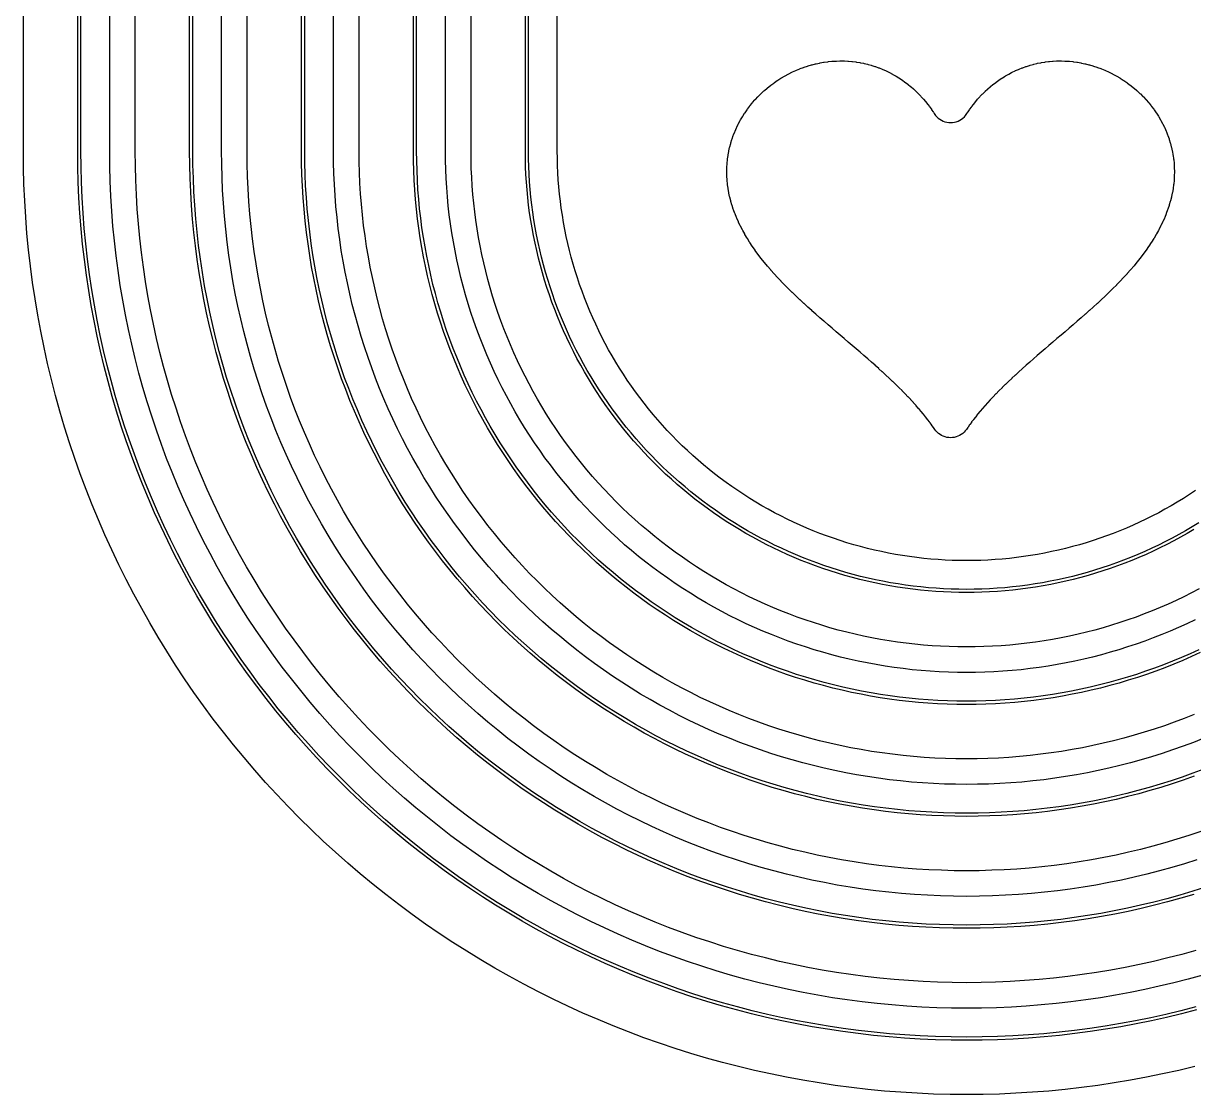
# Model space of a CAD drawing. Header units: metres. Extents: x 9 to 1211, y 9 to 2781.
# Drawn here: x 9 to 375, y 9 to 344 of the extents above; entities that cross this region are included whole.
import ezdxf

# ---------------------------------------------------------------- set-up
doc = ezdxf.new("R2010")
doc.units = ezdxf.units.M
for name, color, linetype in [('ACIKLIK', 5, 'Continuous'), ('CAM_SABLON', 4, 'Continuous'), ('DIS_KENAR_V91_Z3', 1, 'Continuous'), ('LAMBA_T4_Z4', 3, 'Continuous')]:
    doc.layers.add(name, color=color, linetype=linetype)

msp = doc.modelspace()

# ---------------------------------------------------------------- linework, layer by layer
at = {"layer": 'ACIKLIK'}
for points in [[(377.87, 46.38), (373.36, 45.13), (368.83, 43.96), (364.29, 42.87), (359.72, 41.86), (355.14, 40.92), (350.54, 40.07), (345.92, 39.3), (341.3, 38.61), (336.66, 38), (332.01, 37.47), (327.36, 37.02), (322.69, 36.65), (318.03, 36.37), (313.35, 36.16), (308.68, 36.04), (304, 36), (299.32, 36.04), (294.65, 36.16), (289.97, 36.37), (285.31, 36.65), (280.64, 37.02), (275.99, 37.47), (271.34, 38), (266.7, 38.61), (262.08, 39.3), (257.46, 40.07), (252.86, 40.92), (248.28, 41.86), (243.71, 42.87), (239.17, 43.96), (234.64, 45.13), (230.13, 46.38), (225.64, 47.71), (221.18, 49.12), (216.75, 50.6), (212.34, 52.16), (207.96, 53.8), (203.61, 55.52), (199.28, 57.31), (194.99, 59.17), (190.74, 61.11), (186.52, 63.12), (182.33, 65.21), (178.18, 67.37), (174.07, 69.6), (170, 71.91), (165.97, 74.28), (161.98, 76.72), (158.04, 79.24), (154.14, 81.82), (150.28, 84.47), (146.47, 87.18), (142.71, 89.97), (139, 92.81), (135.34, 95.73), (131.73, 98.7), (128.18, 101.74), (124.67, 104.84), (121.23, 108), (117.83, 111.22), (114.5, 114.5), (111.22, 117.83), (108, 121.23), (104.84, 124.67), (101.74, 128.18), (98.7, 131.73), (95.73, 135.34), (92.81, 139), (89.97, 142.71), (87.18, 146.47), (84.47, 150.28), (81.82, 154.14), (79.24, 158.04), (76.72, 161.98), (74.28, 165.97), (71.91, 170), (69.6, 174.07), (67.37, 178.18), (65.21, 182.33), (63.12, 186.52), (61.11, 190.74), (59.17, 194.99), (57.31, 199.28), (55.52, 203.61), (53.8, 207.96), (52.16, 212.34), (50.6, 216.75), (49.12, 221.18), (47.71, 225.64), (46.38, 230.13), (45.13, 234.64), (43.96, 239.17), (42.87, 243.71), (41.86, 248.28), (40.92, 252.86), (40.07, 257.46), (39.3, 262.08), (38.61, 266.7), (38, 271.34), (37.47, 275.99), (37.02, 280.64), (36.65, 285.31), (36.37, 289.97), (36.16, 294.65), (36.04, 299.32), (36, 304.12), (36, 1093.88)], [(376, 82.4), (372.12, 81.18), (368.22, 80.03), (364.3, 78.94), (360.37, 77.92), (356.41, 76.97), (352.44, 76.09), (348.46, 75.28), (344.46, 74.54), (340.45, 73.87), (336.43, 73.27), (332.4, 72.74), (328.36, 72.28), (324.31, 71.89), (320.25, 71.57), (316.19, 71.32), (312.13, 71.14), (308.07, 71.04), (304, 71), (299.93, 71.04), (295.87, 71.14), (291.81, 71.32), (287.75, 71.57), (283.69, 71.89), (279.64, 72.28), (275.6, 72.74), (271.57, 73.27), (267.55, 73.87), (263.54, 74.54), (259.54, 75.28), (255.56, 76.09), (251.59, 76.97), (247.63, 77.92), (243.7, 78.94), (239.78, 80.03), (235.88, 81.18), (232, 82.4), (228.14, 83.7), (224.31, 85.05), (220.5, 86.48), (216.72, 87.97), (212.96, 89.52), (209.23, 91.14), (205.53, 92.83), (201.86, 94.58), (198.22, 96.4), (194.61, 98.27), (191.04, 100.21), (187.5, 102.22), (184, 104.28), (180.53, 106.41), (177.1, 108.59), (173.71, 110.84), (170.36, 113.14), (167.05, 115.5), (163.78, 117.92), (160.55, 120.39), (157.37, 122.93), (154.23, 125.51), (151.14, 128.15), (148.09, 130.85), (145.1, 133.6), (142.15, 136.39), (139.24, 139.24), (136.39, 142.15), (133.6, 145.1), (130.85, 148.09), (128.15, 151.14), (125.51, 154.23), (122.93, 157.37), (120.39, 160.55), (117.92, 163.78), (115.5, 167.05), (113.14, 170.36), (110.84, 173.71), (108.59, 177.1), (106.41, 180.53), (104.28, 184), (102.22, 187.5), (100.21, 191.04), (98.27, 194.61), (96.4, 198.22), (94.58, 201.86), (92.83, 205.53), (91.14, 209.23), (89.52, 212.96), (87.97, 216.72), (86.48, 220.5), (85.05, 224.31), (83.7, 228.14), (82.4, 232), (81.18, 235.88), (80.03, 239.78), (78.94, 243.7), (77.92, 247.63), (76.97, 251.59), (76.09, 255.56), (75.28, 259.54), (74.54, 263.54), (73.87, 267.55), (73.27, 271.57), (72.74, 275.6), (72.28, 279.64), (71.89, 283.69), (71.57, 287.75), (71.32, 291.81), (71.14, 295.87), (71.04, 299.93), (71, 304.12), (71, 1093.88)], [(378.17, 120.42), (374.96, 119.15), (371.72, 117.94), (368.46, 116.79), (365.19, 115.69), (361.89, 114.65), (358.58, 113.67), (355.25, 112.75), (351.9, 111.88), (348.54, 111.08), (345.17, 110.33), (341.78, 109.64), (338.38, 109.01), (334.97, 108.44), (331.56, 107.93), (328.13, 107.48), (324.7, 107.09), (321.26, 106.75), (317.81, 106.48), (314.36, 106.27), (310.91, 106.12), (307.46, 106.03), (304, 106), (300.54, 106.03), (297.09, 106.12), (293.64, 106.27), (290.19, 106.48), (286.74, 106.75), (283.3, 107.09), (279.87, 107.48), (276.44, 107.93), (273.03, 108.44), (269.62, 109.01), (266.22, 109.64), (262.83, 110.33), (259.46, 111.08), (256.1, 111.88), (252.75, 112.75), (249.42, 113.67), (246.11, 114.65), (242.81, 115.69), (239.54, 116.79), (236.28, 117.94), (233.04, 119.15), (229.83, 120.42), (226.64, 121.74), (223.47, 123.12), (220.32, 124.55), (217.2, 126.04), (214.11, 127.58), (211.05, 129.18), (208.01, 130.83), (205, 132.53), (202.02, 134.28), (199.08, 136.09), (196.16, 137.94), (193.28, 139.85), (190.43, 141.81), (187.62, 143.82), (184.84, 145.87), (182.1, 147.97), (179.4, 150.13), (176.73, 152.32), (174.1, 154.57), (171.51, 156.86), (168.97, 159.19), (166.46, 161.57), (163.99, 163.99), (161.57, 166.46), (159.19, 168.97), (156.86, 171.51), (154.57, 174.1), (152.32, 176.73), (150.13, 179.4), (147.97, 182.1), (145.87, 184.84), (143.82, 187.62), (141.81, 190.43), (139.85, 193.28), (137.94, 196.16), (136.09, 199.08), (134.28, 202.02), (132.53, 205), (130.83, 208.01), (129.18, 211.05), (127.58, 214.11), (126.04, 217.2), (124.55, 220.32), (123.12, 223.47), (121.74, 226.64), (120.42, 229.83), (119.15, 233.04), (117.94, 236.28), (116.79, 239.54), (115.69, 242.81), (114.65, 246.11), (113.67, 249.42), (112.75, 252.75), (111.88, 256.1), (111.08, 259.46), (110.33, 262.83), (109.64, 266.22), (109.01, 269.62), (108.44, 273.03), (107.93, 276.44), (107.48, 279.87), (107.09, 283.3), (106.75, 286.74), (106.48, 290.19), (106.27, 293.64), (106.12, 297.09), (106.03, 300.54), (106, 304.12), (106, 1093.88)], [(375.45, 157.5), (372.89, 156.27), (370.3, 155.09), (367.69, 153.96), (365.06, 152.87), (362.41, 151.83), (359.75, 150.83), (357.07, 149.88), (354.37, 148.98), (351.66, 148.12), (348.93, 147.32), (346.19, 146.56), (343.43, 145.84), (340.67, 145.18), (337.89, 144.56), (335.1, 144), (332.3, 143.48), (329.5, 143.01), (326.69, 142.59), (323.86, 142.22), (321.04, 141.89), (318.21, 141.62), (315.37, 141.4), (312.53, 141.22), (309.69, 141.1), (306.84, 141.03), (304, 141), (301.16, 141.03), (298.31, 141.1), (295.47, 141.22), (292.63, 141.4), (289.79, 141.62), (286.96, 141.89), (284.14, 142.22), (281.31, 142.59), (278.5, 143.01), (275.7, 143.48), (272.9, 144), (270.11, 144.56), (267.33, 145.18), (264.57, 145.84), (261.81, 146.56), (259.07, 147.32), (256.34, 148.12), (253.63, 148.98), (250.93, 149.88), (248.25, 150.83), (245.59, 151.83), (242.94, 152.87), (240.31, 153.96), (237.7, 155.09), (235.11, 156.27), (232.55, 157.5), (230, 158.77), (227.48, 160.08), (224.98, 161.44), (222.5, 162.84), (220.05, 164.28), (217.62, 165.77), (215.22, 167.3), (212.85, 168.87), (210.51, 170.48), (208.19, 172.13), (205.9, 173.82), (203.65, 175.56), (201.42, 177.33), (199.23, 179.14), (197.06, 180.98), (194.93, 182.87), (192.83, 184.79), (190.77, 186.75), (188.74, 188.74), (186.75, 190.77), (184.79, 192.83), (182.87, 194.93), (180.98, 197.06), (179.14, 199.23), (177.33, 201.42), (175.56, 203.65), (173.82, 205.9), (172.13, 208.19), (170.48, 210.51), (168.87, 212.85), (167.3, 215.22), (165.77, 217.62), (164.28, 220.05), (162.84, 222.5), (161.44, 224.98), (160.08, 227.48), (158.77, 230), (157.5, 232.55), (156.27, 235.11), (155.09, 237.7), (153.96, 240.31), (152.87, 242.94), (151.83, 245.59), (150.83, 248.25), (149.88, 250.93), (148.98, 253.63), (148.12, 256.34), (147.32, 259.07), (146.56, 261.81), (145.84, 264.57), (145.18, 267.33), (144.56, 270.11), (144, 272.9), (143.48, 275.7), (143.01, 278.5), (142.59, 281.31), (142.22, 284.14), (141.89, 286.96), (141.62, 289.79), (141.4, 292.63), (141.22, 295.47), (141.1, 298.31), (141.03, 301.16), (141, 304.12), (141, 1093.88)], [(375.58, 197.88), (373.71, 196.65), (371.83, 195.45), (369.92, 194.28), (368, 193.15), (366.06, 192.05), (364.09, 190.98), (362.11, 189.95), (360.11, 188.96), (358.09, 187.99), (356.06, 187.07), (354.01, 186.18), (351.95, 185.32), (349.87, 184.5), (347.78, 183.72), (345.67, 182.97), (343.55, 182.27), (341.42, 181.59), (339.28, 180.96), (337.13, 180.36), (334.97, 179.8), (332.79, 179.28), (330.61, 178.8), (328.42, 178.35), (326.23, 177.95), (324.02, 177.58), (321.81, 177.25), (319.6, 176.96), (317.38, 176.7), (315.16, 176.49), (312.93, 176.31), (310.7, 176.18), (308.47, 176.08), (306.23, 176.02), (304, 176), (301.77, 176.02), (299.53, 176.08), (297.3, 176.18), (295.07, 176.31), (292.84, 176.49), (290.62, 176.7), (288.4, 176.96), (286.19, 177.25), (283.98, 177.58), (281.77, 177.95), (279.58, 178.35), (277.39, 178.8), (275.21, 179.28), (273.03, 179.8), (270.87, 180.36), (268.72, 180.96), (266.58, 181.59), (264.45, 182.27), (262.33, 182.97), (260.22, 183.72), (258.13, 184.5), (256.05, 185.32), (253.99, 186.18), (251.94, 187.07), (249.91, 187.99), (247.89, 188.96), (245.89, 189.95), (243.91, 190.98), (241.94, 192.05), (240, 193.15), (238.08, 194.28), (236.17, 195.45), (234.29, 196.65), (232.42, 197.88), (230.58, 199.15), (228.76, 200.45), (226.97, 201.78), (225.2, 203.14), (223.45, 204.53), (221.72, 205.95), (220.03, 207.4), (218.35, 208.88), (216.7, 210.39), (215.08, 211.93), (213.49, 213.49), (211.93, 215.08), (210.39, 216.7), (208.88, 218.35), (207.4, 220.03), (205.95, 221.72), (204.53, 223.45), (203.14, 225.2), (201.78, 226.97), (200.45, 228.76), (199.15, 230.58), (197.88, 232.42), (196.65, 234.29), (195.45, 236.17), (194.28, 238.08), (193.15, 240), (192.05, 241.94), (190.98, 243.91), (189.95, 245.89), (188.96, 247.89), (187.99, 249.91), (187.07, 251.94), (186.18, 253.99), (185.32, 256.05), (184.5, 258.13), (183.72, 260.22), (182.97, 262.33), (182.27, 264.45), (181.59, 266.58), (180.96, 268.72), (180.36, 270.87), (179.8, 273.03), (179.28, 275.21), (178.8, 277.39), (178.35, 279.58), (177.95, 281.77), (177.58, 283.98), (177.25, 286.19), (176.96, 288.4), (176.7, 290.62), (176.49, 292.84), (176.31, 295.07), (176.18, 297.3), (176.08, 299.53), (176.02, 301.77), (176, 304.12), (176, 1093.88)]]:
    msp.add_lwpolyline(points, dxfattribs=at)
at = {"layer": 'CAM_SABLON'}
for points in [[(375.69, 36.44), (371.01, 35.23), (366.31, 34.1), (361.59, 33.05), (356.85, 32.09), (352.1, 31.21), (347.33, 30.41), (342.55, 29.7), (337.76, 29.07), (332.95, 28.52), (328.14, 28.05), (323.32, 27.68), (318.5, 27.38), (313.67, 27.17), (308.83, 27.04), (304, 27), (299.17, 27.04), (294.33, 27.17), (289.5, 27.38), (284.68, 27.68), (279.86, 28.05), (275.05, 28.52), (270.24, 29.07), (265.45, 29.7), (260.67, 30.41), (255.9, 31.21), (251.15, 32.09), (246.41, 33.05), (241.69, 34.1), (236.99, 35.23), (232.31, 36.44), (227.65, 37.73), (223.01, 39.1), (218.4, 40.56), (213.82, 42.09), (209.26, 43.71), (204.73, 45.4), (200.23, 47.17), (195.77, 49.02), (191.33, 50.95), (186.94, 52.95), (182.57, 55.03), (178.24, 57.19), (173.96, 59.42), (169.71, 61.73), (165.5, 64.11), (161.33, 66.57), (157.21, 69.09), (153.14, 71.69), (149.1, 74.36), (145.12, 77.1), (141.18, 79.9), (137.3, 82.78), (133.46, 85.72), (129.68, 88.73), (125.95, 91.81), (122.27, 94.95), (118.65, 98.15), (115.09, 101.42), (111.58, 104.74), (108.13, 108.13), (104.74, 111.58), (101.42, 115.09), (98.15, 118.65), (94.95, 122.27), (91.81, 125.95), (88.73, 129.68), (85.72, 133.46), (82.78, 137.3), (79.9, 141.18), (77.1, 145.12), (74.36, 149.1), (71.69, 153.14), (69.09, 157.21), (66.57, 161.33), (64.11, 165.5), (61.73, 169.71), (59.42, 173.96), (57.19, 178.24), (55.03, 182.57), (52.95, 186.94), (50.95, 191.33), (49.02, 195.77), (47.17, 200.23), (45.4, 204.73), (43.71, 209.26), (42.09, 213.82), (40.56, 218.4), (39.1, 223.01), (37.73, 227.65), (36.44, 232.31), (35.23, 236.99), (34.1, 241.69), (33.05, 246.41), (32.09, 251.15), (31.21, 255.9), (30.41, 260.67), (29.7, 265.45), (29.07, 270.24), (28.52, 275.05), (28.05, 279.86), (27.68, 284.68), (27.38, 289.5), (27.17, 294.33), (27.04, 299.17), (27, 304.08), (27, 1093.92)], [(378.78, 73.84), (374.75, 72.57), (370.7, 71.38), (366.63, 70.25), (362.54, 69.19), (358.44, 68.2), (354.31, 67.29), (350.18, 66.45), (346.02, 65.68), (341.86, 64.98), (337.68, 64.36), (333.49, 63.8), (329.3, 63.33), (325.09, 62.92), (320.88, 62.59), (316.67, 62.33), (312.45, 62.15), (308.22, 62.04), (304, 62), (299.78, 62.04), (295.55, 62.15), (291.33, 62.33), (287.12, 62.59), (282.91, 62.92), (278.7, 63.33), (274.51, 63.8), (270.32, 64.36), (266.14, 64.98), (261.98, 65.68), (257.82, 66.45), (253.69, 67.29), (249.56, 68.2), (245.46, 69.19), (241.37, 70.25), (237.3, 71.38), (233.25, 72.57), (229.22, 73.84), (225.21, 75.19), (221.23, 76.6), (217.28, 78.07), (213.35, 79.62), (209.44, 81.24), (205.57, 82.92), (201.73, 84.67), (197.91, 86.49), (194.13, 88.38), (190.39, 90.33), (186.68, 92.34), (183, 94.42), (179.36, 96.57), (175.76, 98.77), (172.2, 101.04), (168.68, 103.37), (165.19, 105.77), (161.76, 108.22), (158.36, 110.73), (155.01, 113.3), (151.7, 115.93), (148.45, 118.62), (145.23, 121.36), (142.07, 124.16), (138.96, 127.01), (135.89, 129.92), (132.88, 132.88), (129.92, 135.89), (127.01, 138.96), (124.16, 142.07), (121.36, 145.23), (118.62, 148.45), (115.93, 151.7), (113.3, 155.01), (110.73, 158.36), (108.22, 161.76), (105.77, 165.19), (103.37, 168.68), (101.04, 172.2), (98.77, 175.76), (96.57, 179.36), (94.42, 183), (92.34, 186.68), (90.33, 190.39), (88.38, 194.13), (86.49, 197.91), (84.67, 201.73), (82.92, 205.57), (81.24, 209.44), (79.62, 213.35), (78.07, 217.28), (76.6, 221.23), (75.19, 225.21), (73.84, 229.22), (72.57, 233.25), (71.38, 237.3), (70.25, 241.37), (69.19, 245.46), (68.2, 249.56), (67.29, 253.69), (66.45, 257.82), (65.68, 261.98), (64.98, 266.14), (64.36, 270.32), (63.8, 274.51), (63.33, 278.7), (62.92, 282.91), (62.59, 287.12), (62.33, 291.33), (62.15, 295.55), (62.04, 299.78), (62, 304.08), (62, 1093.92)], [(378.18, 110.75), (374.8, 109.48), (371.39, 108.28), (367.97, 107.13), (364.52, 106.05), (361.06, 105.02), (357.58, 104.05), (354.08, 103.15), (350.56, 102.31), (347.04, 101.52), (343.5, 100.8), (339.95, 100.15), (336.38, 99.55), (332.81, 99.02), (329.23, 98.54), (325.64, 98.13), (322.04, 97.79), (318.44, 97.5), (314.83, 97.28), (311.22, 97.13), (307.61, 97.03), (304, 97), (300.39, 97.03), (296.78, 97.13), (293.17, 97.28), (289.56, 97.5), (285.96, 97.79), (282.36, 98.13), (278.77, 98.54), (275.19, 99.02), (271.62, 99.55), (268.05, 100.15), (264.5, 100.8), (260.96, 101.52), (257.44, 102.31), (253.92, 103.15), (250.42, 104.05), (246.94, 105.02), (243.48, 106.05), (240.03, 107.13), (236.61, 108.28), (233.2, 109.48), (229.82, 110.75), (226.46, 112.07), (223.12, 113.46), (219.81, 114.9), (216.52, 116.39), (213.26, 117.95), (210.02, 119.56), (206.82, 121.23), (203.64, 122.95), (200.5, 124.73), (197.39, 126.57), (194.31, 128.45), (191.26, 130.4), (188.25, 132.39), (185.27, 134.44), (182.33, 136.53), (179.42, 138.68), (176.56, 140.88), (173.73, 143.13), (170.94, 145.43), (168.2, 147.78), (165.49, 150.17), (162.83, 152.61), (160.21, 155.1), (157.63, 157.63), (155.1, 160.21), (152.61, 162.83), (150.17, 165.49), (147.78, 168.2), (145.43, 170.94), (143.13, 173.73), (140.88, 176.56), (138.68, 179.42), (136.53, 182.33), (134.44, 185.27), (132.39, 188.25), (130.4, 191.26), (128.45, 194.31), (126.57, 197.39), (124.73, 200.5), (122.95, 203.64), (121.23, 206.82), (119.56, 210.02), (117.95, 213.26), (116.39, 216.52), (114.9, 219.81), (113.46, 223.12), (112.07, 226.46), (110.75, 229.82), (109.48, 233.2), (108.28, 236.61), (107.13, 240.03), (106.05, 243.48), (105.02, 246.94), (104.05, 250.42), (103.15, 253.92), (102.31, 257.44), (101.52, 260.96), (100.8, 264.5), (100.15, 268.05), (99.55, 271.62), (99.02, 275.19), (98.54, 278.77), (98.13, 282.36), (97.79, 285.96), (97.5, 289.56), (97.28, 293.17), (97.13, 296.78), (97.03, 300.39), (97, 304.08), (97, 1093.92)], [(376.69, 148.12), (373.96, 146.87), (371.21, 145.67), (368.43, 144.53), (365.64, 143.42), (362.83, 142.37), (360, 141.37), (357.15, 140.42), (354.29, 139.52), (351.41, 138.66), (348.52, 137.86), (345.61, 137.11), (342.69, 136.41), (339.76, 135.76), (336.82, 135.16), (333.87, 134.61), (330.91, 134.12), (327.94, 133.67), (324.96, 133.28), (321.98, 132.94), (318.99, 132.66), (316, 132.42), (313, 132.24), (310, 132.11), (307, 132.03), (304, 132), (301, 132.03), (298, 132.11), (295, 132.24), (292, 132.42), (289.01, 132.66), (286.02, 132.94), (283.04, 133.28), (280.06, 133.67), (277.09, 134.12), (274.13, 134.61), (271.18, 135.16), (268.24, 135.76), (265.31, 136.41), (262.39, 137.11), (259.48, 137.86), (256.59, 138.66), (253.71, 139.52), (250.85, 140.42), (248, 141.37), (245.17, 142.37), (242.36, 143.42), (239.57, 144.53), (236.79, 145.67), (234.04, 146.87), (231.31, 148.12), (228.6, 149.41), (225.91, 150.75), (223.25, 152.13), (220.61, 153.57), (218, 155.04), (215.41, 156.57), (212.85, 158.14), (210.32, 159.75), (207.82, 161.41), (205.35, 163.11), (202.9, 164.85), (200.49, 166.64), (198.11, 168.46), (195.76, 170.33), (193.44, 172.24), (191.16, 174.19), (188.91, 176.18), (186.7, 178.21), (184.52, 180.27), (182.38, 182.38), (180.27, 184.52), (178.21, 186.7), (176.18, 188.91), (174.19, 191.16), (172.24, 193.44), (170.33, 195.76), (168.46, 198.11), (166.64, 200.49), (164.85, 202.9), (163.11, 205.35), (161.41, 207.82), (159.75, 210.32), (158.14, 212.85), (156.57, 215.41), (155.04, 218), (153.57, 220.61), (152.13, 223.25), (150.75, 225.91), (149.41, 228.6), (148.12, 231.31), (146.87, 234.04), (145.67, 236.79), (144.53, 239.57), (143.42, 242.36), (142.37, 245.17), (141.37, 248), (140.42, 250.85), (139.52, 253.71), (138.66, 256.59), (137.86, 259.48), (137.11, 262.39), (136.41, 265.31), (135.76, 268.24), (135.16, 271.18), (134.61, 274.13), (134.12, 277.09), (133.67, 280.06), (133.28, 283.04), (132.94, 286.02), (132.66, 289.01), (132.42, 292), (132.24, 295), (132.11, 298), (132.03, 301), (132, 304.08), (132, 1093.92)], [(376.6, 187.82), (374.56, 186.57), (372.5, 185.36), (370.42, 184.18), (368.32, 183.04), (366.2, 181.93), (364.06, 180.87), (361.9, 179.84), (359.72, 178.84), (357.53, 177.89), (355.32, 176.98), (353.1, 176.1), (350.86, 175.26), (348.6, 174.46), (346.34, 173.71), (344.05, 172.99), (341.76, 172.31), (339.46, 171.67), (337.14, 171.07), (334.82, 170.51), (332.48, 169.99), (330.14, 169.52), (327.79, 169.08), (325.43, 168.69), (323.07, 168.33), (320.7, 168.02), (318.32, 167.75), (315.94, 167.52), (313.56, 167.33), (311.17, 167.19), (308.78, 167.08), (306.39, 167.02), (304, 167), (301.61, 167.02), (299.22, 167.08), (296.83, 167.19), (294.44, 167.33), (292.06, 167.52), (289.68, 167.75), (287.3, 168.02), (284.93, 168.33), (282.57, 168.69), (280.21, 169.08), (277.86, 169.52), (275.52, 169.99), (273.18, 170.51), (270.86, 171.07), (268.54, 171.67), (266.24, 172.31), (263.95, 172.99), (261.66, 173.71), (259.4, 174.46), (257.14, 175.26), (254.9, 176.1), (252.68, 176.98), (250.47, 177.89), (248.28, 178.84), (246.1, 179.84), (243.94, 180.87), (241.8, 181.93), (239.68, 183.04), (237.58, 184.18), (235.5, 185.36), (233.44, 186.57), (231.4, 187.82), (229.38, 189.1), (227.39, 190.42), (225.42, 191.78), (223.47, 193.17), (221.55, 194.59), (219.65, 196.04), (217.78, 197.53), (215.94, 199.05), (214.12, 200.61), (212.33, 202.19), (210.57, 203.81), (208.83, 205.45), (207.13, 207.13), (205.45, 208.83), (203.81, 210.57), (202.19, 212.33), (200.61, 214.12), (199.05, 215.94), (197.53, 217.78), (196.04, 219.65), (194.59, 221.55), (193.17, 223.47), (191.78, 225.42), (190.42, 227.39), (189.1, 229.38), (187.82, 231.4), (186.57, 233.44), (185.36, 235.5), (184.18, 237.58), (183.04, 239.68), (181.93, 241.8), (180.87, 243.94), (179.84, 246.1), (178.84, 248.28), (177.89, 250.47), (176.98, 252.68), (176.1, 254.9), (175.26, 257.14), (174.46, 259.4), (173.71, 261.66), (172.99, 263.95), (172.31, 266.24), (171.67, 268.54), (171.07, 270.86), (170.51, 273.18), (169.99, 275.52), (169.52, 277.86), (169.08, 280.21), (168.69, 282.57), (168.33, 284.93), (168.02, 287.3), (167.75, 289.68), (167.52, 292.06), (167.33, 294.44), (167.19, 296.83), (167.08, 299.22), (167.02, 301.61), (167, 304.08), (167, 1093.92)]]:
    msp.add_lwpolyline(points, dxfattribs=at)
at = {"layer": 'DIS_KENAR_V91_Z3'}
for points in [[(375.37, 17.76), (370.36, 16.56), (365.33, 15.45), (360.29, 14.42), (355.23, 13.48), (350.15, 12.63), (345.06, 11.87), (339.95, 11.2), (334.84, 10.62), (329.71, 10.12), (324.58, 9.72), (319.44, 9.4), (314.3, 9.18), (309.15, 9.04), (304, 9), (298.85, 9.04), (293.7, 9.18), (288.56, 9.4), (283.42, 9.72), (278.29, 10.12), (273.16, 10.62), (268.05, 11.2), (262.94, 11.87), (257.85, 12.63), (252.77, 13.48), (247.71, 14.42), (242.67, 15.45), (237.64, 16.56), (232.63, 17.76), (227.65, 19.05), (222.69, 20.43), (217.75, 21.89), (212.84, 23.44), (207.96, 25.07), (203.1, 26.79), (198.28, 28.59), (193.49, 30.48), (188.73, 32.45), (184.01, 34.5), (179.33, 36.64), (174.68, 38.86), (170.07, 41.15), (165.51, 43.53), (160.98, 45.99), (156.5, 48.52), (152.06, 51.14), (147.67, 53.83), (143.33, 56.59), (139.04, 59.43), (134.79, 62.35), (130.6, 65.34), (126.46, 68.4), (122.38, 71.54), (118.35, 74.74), (114.38, 78.02), (110.46, 81.36), (106.61, 84.77), (102.81, 88.25), (99.08, 91.79), (95.4, 95.4), (91.79, 99.08), (88.25, 102.81), (84.77, 106.61), (81.36, 110.46), (78.02, 114.38), (74.74, 118.35), (71.54, 122.38), (68.4, 126.46), (65.34, 130.6), (62.35, 134.79), (59.43, 139.04), (56.59, 143.33), (53.83, 147.67), (51.14, 152.06), (48.52, 156.5), (45.99, 160.98), (43.53, 165.51), (41.15, 170.07), (38.86, 174.68), (36.64, 179.33), (34.5, 184.01), (32.45, 188.73), (30.48, 193.49), (28.59, 198.28), (26.79, 203.1), (25.07, 207.96), (23.44, 212.84), (21.89, 217.75), (20.43, 222.69), (19.05, 227.65), (17.76, 232.63), (16.56, 237.64), (15.45, 242.67), (14.42, 247.71), (13.48, 252.77), (12.63, 257.85), (11.87, 262.94), (11.2, 268.05), (10.62, 273.16), (10.12, 278.29), (9.72, 283.42), (9.4, 288.56), (9.18, 293.7), (9.04, 298.85), (9, 304), (9, 1094)], [(375.67, 54.07), (371.29, 52.86), (366.9, 51.72), (362.49, 50.66), (358.06, 49.68), (353.61, 48.78), (349.15, 47.95), (344.67, 47.2), (340.19, 46.53), (335.69, 45.94), (331.18, 45.42), (326.66, 44.99), (322.14, 44.63), (317.61, 44.36), (313.07, 44.16), (308.54, 44.04), (304, 44), (299.46, 44.04), (294.93, 44.16), (290.39, 44.36), (285.86, 44.63), (281.34, 44.99), (276.82, 45.42), (272.31, 45.94), (267.81, 46.53), (263.33, 47.2), (258.85, 47.95), (254.39, 48.78), (249.94, 49.68), (245.51, 50.66), (241.1, 51.72), (236.71, 52.86), (232.33, 54.07), (227.98, 55.36), (223.66, 56.73), (219.35, 58.17), (215.07, 59.68), (210.82, 61.27), (206.6, 62.93), (202.41, 64.67), (198.25, 66.48), (194.12, 68.36), (190.02, 70.31), (185.96, 72.34), (181.94, 74.43), (177.95, 76.6), (174, 78.83), (170.09, 81.14), (166.22, 83.51), (162.39, 85.95), (158.61, 88.45), (154.87, 91.02), (151.18, 93.66), (147.53, 96.35), (143.93, 99.12), (140.38, 101.94), (136.88, 104.83), (133.42, 107.78), (130.03, 110.78), (126.68, 113.85), (123.39, 116.97), (120.15, 120.15), (116.97, 123.39), (113.85, 126.68), (110.78, 130.03), (107.78, 133.42), (104.83, 136.88), (101.94, 140.38), (99.12, 143.93), (96.35, 147.53), (93.66, 151.18), (91.02, 154.87), (88.45, 158.61), (85.95, 162.39), (83.51, 166.22), (81.14, 170.09), (78.83, 174), (76.6, 177.95), (74.43, 181.94), (72.34, 185.96), (70.31, 190.02), (68.36, 194.12), (66.48, 198.25), (64.67, 202.41), (62.93, 206.6), (61.27, 210.82), (59.68, 215.07), (58.17, 219.35), (56.73, 223.66), (55.36, 227.98), (54.07, 232.33), (52.86, 236.71), (51.72, 241.1), (50.66, 245.51), (49.68, 249.94), (48.78, 254.39), (47.95, 258.85), (47.2, 263.33), (46.53, 267.81), (45.94, 272.31), (45.42, 276.82), (44.99, 281.34), (44.63, 285.86), (44.36, 290.39), (44.16, 294.93), (44.04, 299.46), (44, 304), (44, 1094)], [(377.25, 91.26), (373.53, 90.01), (369.78, 88.83), (366.02, 87.72), (362.23, 86.67), (358.43, 85.68), (354.61, 84.77), (350.78, 83.92), (346.93, 83.13), (343.07, 82.42), (339.2, 81.77), (335.31, 81.19), (331.42, 80.68), (327.52, 80.23), (323.61, 79.86), (319.7, 79.55), (315.78, 79.31), (311.85, 79.14), (307.93, 79.03), (304, 79), (300.07, 79.03), (296.15, 79.14), (292.22, 79.31), (288.3, 79.55), (284.39, 79.86), (280.48, 80.23), (276.58, 80.68), (272.69, 81.19), (268.8, 81.77), (264.93, 82.42), (261.07, 83.13), (257.22, 83.92), (253.39, 84.77), (249.57, 85.68), (245.77, 86.67), (241.98, 87.72), (238.22, 88.83), (234.47, 90.01), (230.75, 91.26), (227.05, 92.57), (223.37, 93.94), (219.71, 95.38), (216.09, 96.89), (212.48, 98.45), (208.91, 100.08), (205.37, 101.77), (201.85, 103.52), (198.37, 105.34), (194.92, 107.21), (191.5, 109.14), (188.12, 111.14), (184.77, 113.19), (181.46, 115.3), (178.18, 117.47), (174.95, 119.69), (171.75, 121.97), (168.59, 124.31), (165.48, 126.7), (162.4, 129.14), (159.37, 131.64), (156.39, 134.19), (153.45, 136.79), (150.55, 139.45), (147.7, 142.15), (144.9, 144.9), (142.15, 147.7), (139.45, 150.55), (136.79, 153.45), (134.19, 156.39), (131.64, 159.37), (129.14, 162.4), (126.7, 165.48), (124.31, 168.59), (121.97, 171.75), (119.69, 174.95), (117.47, 178.18), (115.3, 181.46), (113.19, 184.77), (111.14, 188.12), (109.14, 191.5), (107.21, 194.92), (105.34, 198.37), (103.52, 201.85), (101.77, 205.37), (100.08, 208.91), (98.45, 212.48), (96.89, 216.09), (95.38, 219.71), (93.94, 223.37), (92.57, 227.05), (91.26, 230.75), (90.01, 234.47), (88.83, 238.22), (87.72, 241.98), (86.67, 245.77), (85.68, 249.57), (84.77, 253.39), (83.92, 257.22), (83.13, 261.07), (82.42, 264.93), (81.77, 268.8), (81.19, 272.69), (80.68, 276.58), (80.23, 280.48), (79.86, 284.39), (79.55, 288.3), (79.31, 292.22), (79.14, 296.15), (79.03, 300.07), (79, 304), (79, 1094)], [(375.18, 127.84), (372.09, 126.62), (368.98, 125.46), (365.86, 124.35), (362.71, 123.3), (359.55, 122.3), (356.37, 121.36), (353.18, 120.47), (349.97, 119.64), (346.74, 118.87), (343.5, 118.15), (340.25, 117.49), (336.99, 116.89), (333.72, 116.34), (330.44, 115.85), (327.16, 115.42), (323.86, 115.04), (320.56, 114.72), (317.25, 114.46), (313.94, 114.26), (310.63, 114.12), (307.32, 114.03), (304, 114), (300.68, 114.03), (297.37, 114.12), (294.06, 114.26), (290.75, 114.46), (287.44, 114.72), (284.14, 115.04), (280.84, 115.42), (277.56, 115.85), (274.28, 116.34), (271.01, 116.89), (267.75, 117.49), (264.5, 118.15), (261.26, 118.87), (258.03, 119.64), (254.82, 120.47), (251.63, 121.36), (248.45, 122.3), (245.29, 123.3), (242.14, 124.35), (239.02, 125.46), (235.91, 126.62), (232.82, 127.84), (229.76, 129.1), (226.72, 130.43), (223.7, 131.8), (220.71, 133.23), (217.74, 134.71), (214.8, 136.24), (211.89, 137.82), (209, 139.46), (206.14, 141.14), (203.32, 142.87), (200.52, 144.65), (197.75, 146.48), (195.02, 148.36), (192.32, 150.29), (189.66, 152.26), (187.02, 154.28), (184.43, 156.34), (181.87, 158.45), (179.35, 160.61), (176.87, 162.8), (174.42, 165.04), (172.01, 167.33), (169.65, 169.65), (167.33, 172.01), (165.04, 174.42), (162.8, 176.87), (160.61, 179.35), (158.45, 181.87), (156.34, 184.43), (154.28, 187.02), (152.26, 189.66), (150.29, 192.32), (148.36, 195.02), (146.48, 197.75), (144.65, 200.52), (142.87, 203.32), (141.14, 206.14), (139.46, 209), (137.82, 211.89), (136.24, 214.8), (134.71, 217.74), (133.23, 220.71), (131.8, 223.7), (130.43, 226.72), (129.1, 229.76), (127.84, 232.82), (126.62, 235.91), (125.46, 239.02), (124.35, 242.14), (123.3, 245.29), (122.3, 248.45), (121.36, 251.63), (120.47, 254.82), (119.64, 258.03), (118.87, 261.26), (118.15, 264.5), (117.49, 267.75), (116.89, 271.01), (116.34, 274.28), (115.85, 277.56), (115.42, 280.84), (115.04, 284.14), (114.72, 287.44), (114.46, 290.75), (114.26, 294.06), (114.12, 297.37), (114.03, 300.68), (114, 304), (114, 1094)], [(376.77, 167.14), (374.37, 165.89), (371.95, 164.69), (369.51, 163.52), (367.04, 162.4), (364.56, 161.32), (362.06, 160.29), (359.55, 159.3), (357.01, 158.35), (354.46, 157.44), (351.9, 156.59), (349.32, 155.77), (346.72, 155), (344.12, 154.28), (341.5, 153.6), (338.87, 152.97), (336.23, 152.39), (333.58, 151.85), (330.92, 151.35), (328.25, 150.91), (325.57, 150.51), (322.89, 150.16), (320.2, 149.85), (317.51, 149.59), (314.81, 149.38), (312.11, 149.21), (309.41, 149.09), (306.71, 149.02), (304, 149), (301.29, 149.02), (298.59, 149.09), (295.89, 149.21), (293.19, 149.38), (290.49, 149.59), (287.8, 149.85), (285.11, 150.16), (282.43, 150.51), (279.75, 150.91), (277.08, 151.35), (274.42, 151.85), (271.77, 152.39), (269.13, 152.97), (266.5, 153.6), (263.88, 154.28), (261.28, 155), (258.68, 155.77), (256.1, 156.59), (253.54, 157.44), (250.99, 158.35), (248.45, 159.3), (245.94, 160.29), (243.44, 161.32), (240.96, 162.4), (238.49, 163.52), (236.05, 164.69), (233.63, 165.89), (231.23, 167.14), (228.85, 168.43), (226.5, 169.77), (224.17, 171.14), (221.86, 172.55), (219.58, 174.01), (217.33, 175.5), (215.1, 177.03), (212.89, 178.6), (210.72, 180.21), (208.57, 181.86), (206.46, 183.54), (204.37, 185.26), (202.31, 187.02), (200.28, 188.81), (198.29, 190.64), (196.33, 192.5), (194.4, 194.4), (192.5, 196.33), (190.64, 198.29), (188.81, 200.28), (187.02, 202.31), (185.26, 204.37), (183.54, 206.46), (181.86, 208.57), (180.21, 210.72), (178.6, 212.89), (177.03, 215.1), (175.5, 217.33), (174.01, 219.58), (172.55, 221.86), (171.14, 224.17), (169.77, 226.5), (168.43, 228.85), (167.14, 231.23), (165.89, 233.63), (164.69, 236.05), (163.52, 238.49), (162.4, 240.96), (161.32, 243.44), (160.29, 245.94), (159.3, 248.45), (158.35, 250.99), (157.44, 253.54), (156.59, 256.1), (155.77, 258.68), (155, 261.28), (154.28, 263.88), (153.6, 266.5), (152.97, 269.13), (152.39, 271.77), (151.85, 274.42), (151.35, 277.08), (150.91, 279.75), (150.51, 282.43), (150.16, 285.11), (149.85, 287.8), (149.59, 290.49), (149.38, 293.19), (149.21, 295.89), (149.09, 298.59), (149.02, 301.29), (149, 304), (149, 1094)]]:
    msp.add_lwpolyline(points, dxfattribs=at)
msp.add_lwpolyline([(239.76, 270.52), (239.68, 270.62), (238.82, 271.75), (238.75, 271.85), (237.92, 272.98), (237.84, 273.09), (237.05, 274.22), (236.97, 274.34), (236.22, 275.47), (236.14, 275.6), (235.43, 276.73), (235.35, 276.86), (234.69, 277.99), (234.6, 278.14), (233.98, 279.27), (233.9, 279.42), (233.31, 280.54), (233.23, 280.7), (232.69, 281.83), (232.62, 281.99), (232.12, 283.12), (232.04, 283.29), (231.59, 284.41), (231.52, 284.59), (231.11, 285.71), (231.04, 285.9), (230.68, 287.01), (230.61, 287.21), (230.29, 288.32), (230.23, 288.52), (229.95, 289.63), (229.9, 289.84), (229.67, 290.94), (229.63, 291.16), (229.43, 292.25), (229.4, 292.47), (229.25, 293.56), (229.22, 293.79), (229.12, 294.87), (229.1, 295.1), (229.03, 296.18), (229.02, 296.42), (229, 297.49), (229, 297.72), (229.02, 298.79), (229.03, 299.03), (229.1, 300.09), (229.12, 300.33), (229.22, 301.38), (229.25, 301.62), (229.4, 302.66), (229.44, 302.9), (229.62, 303.94), (229.67, 304.17), (229.9, 305.2), (229.96, 305.43), (230.23, 306.46), (230.3, 306.68), (230.61, 307.7), (230.68, 307.92), (231.04, 308.92), (231.12, 309.14), (231.51, 310.13), (231.6, 310.35), (232.03, 311.32), (232.13, 311.53), (232.6, 312.5), (232.71, 312.7), (233.22, 313.65), (233.33, 313.85), (233.88, 314.78), (234, 314.97), (234.58, 315.89), (234.71, 316.08), (235.33, 316.97), (235.46, 317.15), (236.12, 318.03), (236.25, 318.2), (236.94, 319.06), (237.08, 319.23), (237.81, 320.06), (237.95, 320.22), (238.71, 321.03), (238.86, 321.18), (239.65, 321.96), (239.8, 322.11), (240.62, 322.87), (240.78, 323.01), (241.62, 323.73), (241.78, 323.87), (242.65, 324.57), (242.82, 324.7), (243.71, 325.36), (243.89, 325.48), (244.8, 326.12), (244.98, 326.23), (245.92, 326.83), (246.1, 326.94), (247.05, 327.51), (247.24, 327.61), (248.21, 328.14), (248.4, 328.24), (249.39, 328.73), (249.58, 328.82), (250.58, 329.28), (250.78, 329.36), (251.8, 329.78), (252, 329.86), (253.02, 330.24), (253.22, 330.31), (254.26, 330.65), (254.46, 330.72), (255.5, 331.02), (255.72, 331.08), (256.76, 331.34), (256.97, 331.39), (258.02, 331.61), (258.24, 331.65), (259.29, 331.84), (259.5, 331.87), (260.56, 332.01), (260.78, 332.04), (261.82, 332.15), (262.05, 332.16), (263.09, 332.23), (263.31, 332.24), (264.36, 332.27), (264.58, 332.27), (265.61, 332.26), (265.84, 332.25), (266.87, 332.2), (267.09, 332.18), (268.11, 332.1), (268.33, 332.07), (269.35, 331.95), (269.57, 331.92), (270.57, 331.75), (270.79, 331.71), (271.78, 331.52), (271.99, 331.47), (272.97, 331.24), (273.18, 331.18), (274.15, 330.91), (274.36, 330.85), (275.3, 330.55), (275.51, 330.48), (276.44, 330.15), (276.65, 330.07), (277.56, 329.7), (277.76, 329.62), (278.66, 329.23), (278.85, 329.14), (279.73, 328.71), (279.92, 328.62), (280.78, 328.16), (280.96, 328.06), (281.8, 327.58), (281.98, 327.48), (282.8, 326.97), (282.97, 326.86), (283.77, 326.33), (283.93, 326.21), (284.71, 325.66), (284.86, 325.54), (285.62, 324.97), (285.77, 324.85), (286.5, 324.25), (286.64, 324.13), (287.35, 323.51), (287.48, 323.39), (288.16, 322.76), (288.3, 322.63), (288.95, 321.99), (289.08, 321.86), (289.71, 321.2), (289.83, 321.08), (290.43, 320.41), (290.54, 320.28), (291.12, 319.6), (291.23, 319.47), (291.78, 318.79), (291.88, 318.66), (292.4, 317.97), (292.5, 317.84), (292.99, 317.15), (293.08, 317.02), (293.55, 316.33), (293.64, 316.2), (293.87, 315.84), (294.31, 315.23), (294.7, 314.78), (295.14, 314.37), (295.62, 314.01), (296.13, 313.7), (296.67, 313.44), (297.23, 313.23), (297.81, 313.09), (298.4, 313), (299, 312.97), (299.6, 313), (300.19, 313.09), (300.77, 313.23), (301.33, 313.44), (301.87, 313.7), (302.38, 314.01), (302.86, 314.37), (303.3, 314.78), (303.69, 315.23), (304.13, 315.84), (304.36, 316.2), (304.45, 316.33), (304.92, 317.02), (305.01, 317.15), (305.5, 317.84), (305.6, 317.97), (306.12, 318.66), (306.22, 318.79), (306.77, 319.47), (306.88, 319.6), (307.46, 320.28), (307.57, 320.41), (308.17, 321.08), (308.29, 321.2), (308.92, 321.86), (309.05, 321.99), (309.7, 322.63), (309.84, 322.76), (310.52, 323.39), (310.65, 323.51), (311.36, 324.13), (311.5, 324.25), (312.23, 324.85), (312.38, 324.97), (313.14, 325.54), (313.29, 325.66), (314.07, 326.21), (314.23, 326.33), (315.03, 326.86), (315.2, 326.97), (316.02, 327.48), (316.2, 327.58), (317.04, 328.06), (317.22, 328.16), (318.08, 328.62), (318.27, 328.71), (319.15, 329.14), (319.34, 329.23), (320.24, 329.62), (320.44, 329.7), (321.35, 330.07), (321.56, 330.15), (322.49, 330.48), (322.7, 330.55), (323.64, 330.85), (323.85, 330.91), (324.82, 331.18), (325.03, 331.24), (326.01, 331.47), (326.22, 331.52), (327.21, 331.71), (327.43, 331.75), (328.43, 331.92), (328.65, 331.95), (329.67, 332.07), (329.89, 332.1), (330.91, 332.18), (331.13, 332.2), (332.16, 332.25), (332.39, 332.26), (333.42, 332.27), (333.64, 332.27), (334.69, 332.24), (334.91, 332.23), (335.95, 332.16), (336.18, 332.15), (337.23, 332.04), (337.44, 332.01), (338.5, 331.87), (338.71, 331.84), (339.76, 331.65), (339.98, 331.61), (341.03, 331.39), (341.24, 331.34), (342.28, 331.08), (342.5, 331.02), (343.54, 330.72), (343.74, 330.65), (344.78, 330.31), (344.98, 330.24), (346, 329.86), (346.2, 329.78), (347.22, 329.36), (347.42, 329.28), (348.42, 328.82), (348.61, 328.73), (349.6, 328.24), (349.79, 328.14), (350.76, 327.61), (350.95, 327.51), (351.9, 326.94), (352.08, 326.83), (353.02, 326.23), (353.2, 326.12), (354.11, 325.48), (354.29, 325.36), (355.18, 324.7), (355.35, 324.57), (356.22, 323.87), (356.38, 323.73), (357.22, 323.01), (357.38, 322.87), (358.2, 322.11), (358.35, 321.96), (359.14, 321.18), (359.29, 321.03), (360.05, 320.22), (360.19, 320.06), (360.92, 319.23), (361.06, 319.06), (361.75, 318.2), (361.88, 318.03), (362.54, 317.15), (362.67, 316.97), (363.29, 316.08), (363.42, 315.89), (364, 314.97), (364.12, 314.78), (364.67, 313.85), (364.78, 313.65), (365.29, 312.7), (365.4, 312.5), (365.87, 311.53), (365.97, 311.32), (366.4, 310.35), (366.49, 310.13), (366.88, 309.14), (366.96, 308.92), (367.32, 307.92), (367.39, 307.7), (367.7, 306.68), (367.77, 306.46), (368.04, 305.43), (368.1, 305.2), (368.33, 304.17), (368.38, 303.94), (368.56, 302.9), (368.6, 302.66), (368.75, 301.62), (368.78, 301.38), (368.88, 300.33), (368.9, 300.09), (368.97, 299.03), (368.98, 298.79), (369, 297.72), (369, 297.49), (368.98, 296.42), (368.97, 296.18), (368.9, 295.1), (368.88, 294.87), (368.78, 293.79), (368.75, 293.56), (368.6, 292.47), (368.57, 292.25), (368.37, 291.16), (368.33, 290.94), (368.1, 289.84), (368.05, 289.63), (367.77, 288.52), (367.71, 288.32), (367.39, 287.21), (367.32, 287.01), (366.96, 285.9), (366.89, 285.71), (366.48, 284.59), (366.41, 284.41), (365.96, 283.29), (365.88, 283.12), (365.38, 281.99), (365.31, 281.83), (364.77, 280.7), (364.69, 280.54), (364.1, 279.42), (364.02, 279.27), (363.4, 278.14), (363.31, 277.99), (362.65, 276.86), (362.57, 276.73), (361.86, 275.6), (361.78, 275.47), (361.03, 274.34), (360.95, 274.22), (360.16, 273.09), (360.08, 272.98), (359.25, 271.85), (359.18, 271.75), (358.31, 270.61), (358.24, 270.52), (357.37, 269.43), (357.3, 269.34), (356.37, 268.21), (356.3, 268.13), (355.33, 267), (355.26, 266.92), (354.26, 265.79), (354.2, 265.72), (353.17, 264.6), (353.11, 264.53), (352.05, 263.41), (351.99, 263.35), (350.91, 262.23), (350.85, 262.18), (349.74, 261.06), (349.69, 261.01), (348.56, 259.9), (348.51, 259.85), (347.36, 258.74), (347.32, 258.7), (346.14, 257.59), (346.1, 257.56), (344.91, 256.45), (344.88, 256.42), (343.67, 255.32), (343.64, 255.29), (342.42, 254.19), (342.39, 254.17), (341.16, 253.07), (341.13, 253.05), (339.89, 251.96), (339.87, 251.94), (338.62, 250.85), (338.6, 250.84), (337.35, 249.75), (337.33, 249.74), (336.08, 248.66), (336.07, 248.65), (334.8, 247.57), (334.8, 247.57), (333.54, 246.49), (332.27, 245.42), (331.02, 244.35), (329.78, 243.3), (328.55, 242.24), (327.34, 241.2), (326.13, 240.16), (324.94, 239.12), (323.77, 238.1), (322.61, 237.07), (322.57, 237.04), (321.47, 236.05), (321.43, 236.02), (320.36, 235.04), (320.32, 235), (319.27, 234.04), (319.22, 234), (318.2, 233.05), (318.15, 233), (317.16, 232.06), (317.1, 232.01), (316.14, 231.08), (316.08, 231.03), (315.15, 230.11), (315.09, 230.05), (314.18, 229.15), (314.12, 229.09), (313.25, 228.2), (313.18, 228.13), (312.34, 227.26), (312.27, 227.19), (311.47, 226.33), (311.4, 226.25), (310.62, 225.41), (310.55, 225.33), (309.81, 224.51), (309.73, 224.42), (309.02, 223.61), (308.95, 223.52), (308.27, 222.73), (308.19, 222.63), (307.55, 221.86), (307.47, 221.76), (306.87, 221.01), (306.79, 220.9), (306.21, 220.17), (306.13, 220.06), (305.59, 219.35), (305.51, 219.24), (305, 218.54), (304.92, 218.43), (304.45, 217.76), (304.36, 217.63), (303.96, 217.04), (303.61, 216.58), (303.21, 216.15), (302.78, 215.76), (302.31, 215.41), (301.81, 215.12), (301.28, 214.87), (300.73, 214.67), (300.16, 214.53), (299.58, 214.45), (299, 214.42), (298.42, 214.45), (297.84, 214.53), (297.27, 214.67), (296.72, 214.87), (296.19, 215.12), (295.69, 215.41), (295.22, 215.76), (294.79, 216.15), (294.39, 216.58), (294.04, 217.04), (293.64, 217.63), (293.55, 217.76), (293.08, 218.43), (293, 218.54), (292.49, 219.24), (292.41, 219.35), (291.87, 220.06), (291.79, 220.17), (291.21, 220.9), (291.13, 221.01), (290.53, 221.76), (290.45, 221.86), (289.81, 222.63), (289.73, 222.73), (289.05, 223.52), (288.98, 223.61), (288.27, 224.42), (288.19, 224.51), (287.45, 225.33), (287.38, 225.41), (286.6, 226.25), (286.53, 226.33), (285.73, 227.19), (285.66, 227.26), (284.82, 228.13), (284.75, 228.2), (283.88, 229.09), (283.82, 229.15), (282.91, 230.05), (282.85, 230.11), (281.92, 231.03), (281.86, 231.08), (280.9, 232.01), (280.84, 232.06), (279.85, 233), (279.8, 233.05), (278.78, 234), (278.73, 234.04), (277.68, 235), (277.64, 235.04), (276.57, 236.02), (276.53, 236.05), (275.43, 237.04), (275.39, 237.07), (274.27, 238.06), (273.09, 239.09), (271.9, 240.13), (270.69, 241.18), (269.47, 242.23), (268.23, 243.29), (266.98, 244.35), (265.73, 245.42), (264.47, 246.49), (263.21, 247.56), (263.2, 247.57), (261.94, 248.64), (261.93, 248.65), (260.68, 249.73), (260.66, 249.74), (259.41, 250.83), (259.4, 250.84), (258.15, 251.93), (258.13, 251.94), (256.89, 253.03), (256.87, 253.05), (255.64, 254.14), (255.61, 254.17), (254.39, 255.26), (254.36, 255.29), (253.16, 256.39), (253.12, 256.42), (251.93, 257.52), (251.89, 257.56), (250.72, 258.66), (250.68, 258.7), (249.53, 259.81), (249.48, 259.85), (248.35, 260.96), (248.3, 261.01), (247.2, 262.13), (247.14, 262.18), (246.06, 263.29), (246, 263.35), (244.95, 264.47), (244.89, 264.54), (243.86, 265.66), (243.8, 265.73), (242.8, 266.85), (242.73, 266.93), (241.77, 268.05), (241.7, 268.13), (240.77, 269.26), (240.69, 269.35), (239.76, 270.52)], close=True, dxfattribs=at)
at = {"layer": 'LAMBA_T4_Z4'}
for points in [[(375.95, 35.47), (371.25, 34.26), (366.54, 33.13), (361.8, 32.08), (357.04, 31.11), (352.27, 30.22), (347.49, 29.42), (342.69, 28.71), (337.88, 28.07), (333.06, 27.52), (328.23, 27.06), (323.39, 26.68), (318.55, 26.38), (313.7, 26.17), (308.85, 26.04), (304, 26), (299.15, 26.04), (294.3, 26.17), (289.45, 26.38), (284.61, 26.68), (279.77, 27.06), (274.94, 27.52), (270.12, 28.07), (265.31, 28.71), (260.51, 29.42), (255.73, 30.22), (250.96, 31.11), (246.2, 32.08), (241.46, 33.13), (236.75, 34.26), (232.05, 35.47), (227.37, 36.77), (222.72, 38.15), (218.09, 39.61), (213.49, 41.15), (208.92, 42.77), (204.37, 44.47), (199.86, 46.24), (195.38, 48.1), (190.93, 50.03), (186.51, 52.05), (182.13, 54.14), (177.79, 56.3), (173.49, 58.54), (169.22, 60.86), (165, 63.25), (160.82, 65.71), (156.68, 68.24), (152.59, 70.85), (148.54, 73.53), (144.55, 76.28), (140.6, 79.09), (136.7, 81.98), (132.85, 84.93), (129.05, 87.95), (125.31, 91.04), (121.62, 94.19), (117.98, 97.41), (114.4, 100.68), (110.89, 104.02), (107.42, 107.42), (104.02, 110.89), (100.68, 114.4), (97.41, 117.98), (94.19, 121.62), (91.04, 125.31), (87.95, 129.05), (84.93, 132.85), (81.98, 136.7), (79.09, 140.6), (76.28, 144.55), (73.53, 148.54), (70.85, 152.59), (68.24, 156.68), (65.71, 160.82), (63.25, 165), (60.86, 169.22), (58.54, 173.49), (56.3, 177.79), (54.14, 182.13), (52.05, 186.51), (50.03, 190.93), (48.1, 195.38), (46.24, 199.86), (44.47, 204.37), (42.77, 208.92), (41.15, 213.49), (39.61, 218.09), (38.15, 222.72), (36.77, 227.37), (35.47, 232.05), (34.26, 236.75), (33.13, 241.46), (32.08, 246.2), (31.11, 250.96), (30.22, 255.73), (29.42, 260.51), (28.71, 265.31), (28.07, 270.12), (27.52, 274.94), (27.06, 279.77), (26.68, 284.61), (26.38, 289.45), (26.17, 294.3), (26.04, 299.15), (26, 304.07), (26, 1093.93)], [(375.05, 71.62), (370.98, 70.41), (366.89, 69.28), (362.79, 68.22), (358.66, 67.23), (354.52, 66.31), (350.37, 65.47), (346.2, 64.69), (342.01, 63.99), (337.82, 63.37), (333.61, 62.81), (329.4, 62.33), (325.18, 61.93), (320.95, 61.59), (316.72, 61.33), (312.48, 61.15), (308.24, 61.04), (304, 61), (299.76, 61.04), (295.52, 61.15), (291.28, 61.33), (287.05, 61.59), (282.82, 61.93), (278.6, 62.33), (274.39, 62.81), (270.18, 63.37), (265.99, 63.99), (261.8, 64.69), (257.63, 65.47), (253.48, 66.31), (249.34, 67.23), (245.21, 68.22), (241.11, 69.28), (237.02, 70.41), (232.95, 71.62), (228.91, 72.89), (224.89, 74.24), (220.89, 75.66), (216.92, 77.14), (212.97, 78.69), (209.05, 80.32), (205.16, 82.01), (201.3, 83.77), (197.48, 85.59), (193.68, 87.49), (189.92, 89.44), (186.19, 91.47), (182.5, 93.56), (178.85, 95.71), (175.23, 97.92), (171.65, 100.2), (168.12, 102.54), (164.62, 104.95), (161.17, 107.41), (157.76, 109.93), (154.39, 112.51), (151.08, 115.15), (147.8, 117.85), (144.58, 120.61), (141.4, 123.42), (138.27, 126.28), (135.2, 129.2), (132.17, 132.17), (129.2, 135.2), (126.28, 138.27), (123.42, 141.4), (120.61, 144.58), (117.85, 147.8), (115.15, 151.08), (112.51, 154.39), (109.93, 157.76), (107.41, 161.17), (104.95, 164.62), (102.54, 168.12), (100.2, 171.65), (97.92, 175.23), (95.71, 178.85), (93.56, 182.5), (91.47, 186.19), (89.44, 189.92), (87.49, 193.68), (85.59, 197.48), (83.77, 201.3), (82.01, 205.16), (80.32, 209.05), (78.69, 212.97), (77.14, 216.92), (75.66, 220.89), (74.24, 224.89), (72.89, 228.91), (71.62, 232.95), (70.41, 237.02), (69.28, 241.11), (68.22, 245.21), (67.23, 249.34), (66.31, 253.48), (65.47, 257.63), (64.69, 261.8), (63.99, 265.99), (63.37, 270.18), (62.81, 274.39), (62.33, 278.6), (61.93, 282.82), (61.59, 287.05), (61.33, 291.28), (61.15, 295.52), (61.04, 299.76), (61, 304.07), (61, 1093.93)], [(375.14, 108.54), (371.72, 107.33), (368.28, 106.18), (364.81, 105.09), (361.33, 104.06), (357.83, 103.09), (354.32, 102.18), (350.79, 101.33), (347.25, 100.55), (343.69, 99.82), (340.12, 99.16), (336.54, 98.56), (332.95, 98.02), (329.35, 97.55), (325.74, 97.14), (322.13, 96.79), (318.51, 96.51), (314.89, 96.29), (311.26, 96.13), (307.63, 96.03), (304, 96), (300.37, 96.03), (296.74, 96.13), (293.11, 96.29), (289.49, 96.51), (285.87, 96.79), (282.26, 97.14), (278.65, 97.55), (275.05, 98.02), (271.46, 98.56), (267.88, 99.16), (264.31, 99.82), (260.75, 100.55), (257.21, 101.33), (253.68, 102.18), (250.17, 103.09), (246.67, 104.06), (243.19, 105.09), (239.72, 106.18), (236.28, 107.33), (232.86, 108.54), (229.46, 109.82), (226.08, 111.15), (222.73, 112.54), (219.4, 113.98), (216.1, 115.49), (212.82, 117.05), (209.57, 118.67), (206.35, 120.35), (203.16, 122.08), (200, 123.87), (196.87, 125.71), (193.78, 127.61), (190.72, 129.56), (187.69, 131.56), (184.7, 133.62), (181.74, 135.72), (178.82, 137.88), (175.94, 140.09), (173.1, 142.35), (170.3, 144.66), (167.54, 147.02), (164.82, 149.43), (162.14, 151.88), (159.51, 154.38), (156.92, 156.92), (154.38, 159.51), (151.88, 162.14), (149.43, 164.82), (147.02, 167.54), (144.66, 170.3), (142.35, 173.1), (140.09, 175.94), (137.88, 178.82), (135.72, 181.74), (133.62, 184.7), (131.56, 187.69), (129.56, 190.72), (127.61, 193.78), (125.71, 196.87), (123.87, 200), (122.08, 203.16), (120.35, 206.35), (118.67, 209.57), (117.05, 212.82), (115.49, 216.1), (113.98, 219.4), (112.54, 222.73), (111.15, 226.08), (109.82, 229.46), (108.54, 232.86), (107.33, 236.28), (106.18, 239.72), (105.09, 243.19), (104.06, 246.67), (103.09, 250.17), (102.18, 253.68), (101.33, 257.21), (100.55, 260.75), (99.82, 264.31), (99.16, 267.88), (98.56, 271.46), (98.02, 275.05), (97.55, 278.65), (97.14, 282.26), (96.79, 285.87), (96.51, 289.49), (96.29, 293.11), (96.13, 296.74), (96.03, 300.37), (96, 304.07), (96, 1093.93)], [(377.11, 147.21), (374.37, 145.96), (371.6, 144.75), (368.81, 143.6), (366, 142.49), (363.17, 141.43), (360.32, 140.43), (357.46, 139.47), (354.58, 138.56), (351.69, 137.7), (348.78, 136.9), (345.85, 136.14), (342.92, 135.43), (339.97, 134.78), (337.01, 134.18), (334.04, 133.63), (331.06, 133.13), (328.08, 132.68), (325.08, 132.29), (322.08, 131.95), (319.08, 131.66), (316.07, 131.42), (313.05, 131.24), (310.04, 131.11), (307.02, 131.03), (304, 131), (300.98, 131.03), (297.96, 131.11), (294.95, 131.24), (291.93, 131.42), (288.92, 131.66), (285.92, 131.95), (282.92, 132.29), (279.92, 132.68), (276.94, 133.13), (273.96, 133.63), (270.99, 134.18), (268.03, 134.78), (265.08, 135.43), (262.15, 136.14), (259.22, 136.9), (256.31, 137.7), (253.42, 138.56), (250.54, 139.47), (247.68, 140.43), (244.83, 141.43), (242, 142.49), (239.19, 143.6), (236.4, 144.75), (233.63, 145.96), (230.89, 147.21), (228.16, 148.51), (225.46, 149.86), (222.78, 151.25), (220.13, 152.69), (217.5, 154.18), (214.9, 155.71), (212.32, 157.29), (209.78, 158.91), (207.26, 160.58), (204.77, 162.29), (202.31, 164.04), (199.89, 165.84), (197.49, 167.67), (195.13, 169.55), (192.8, 171.47), (190.5, 173.44), (188.24, 175.44), (186.01, 177.48), (183.82, 179.55), (181.67, 181.67), (179.55, 183.82), (177.48, 186.01), (175.44, 188.24), (173.44, 190.5), (171.47, 192.8), (169.55, 195.13), (167.67, 197.49), (165.84, 199.89), (164.04, 202.31), (162.29, 204.77), (160.58, 207.26), (158.91, 209.78), (157.29, 212.32), (155.71, 214.9), (154.18, 217.5), (152.69, 220.13), (151.25, 222.78), (149.86, 225.46), (148.51, 228.16), (147.21, 230.89), (145.96, 233.63), (144.75, 236.4), (143.6, 239.19), (142.49, 242), (141.43, 244.83), (140.43, 247.68), (139.47, 250.54), (138.56, 253.42), (137.7, 256.31), (136.9, 259.22), (136.14, 262.15), (135.43, 265.08), (134.78, 268.03), (134.18, 270.99), (133.63, 273.96), (133.13, 276.94), (132.68, 279.92), (132.29, 282.92), (131.95, 285.92), (131.66, 288.92), (131.42, 291.93), (131.24, 294.95), (131.11, 297.96), (131.03, 300.98), (131, 304.07), (131, 1093.93)], [(375.07, 185.71), (373, 184.49), (370.9, 183.3), (368.79, 182.15), (366.65, 181.04), (364.49, 179.97), (362.32, 178.93), (360.13, 177.93), (357.92, 176.97), (355.7, 176.05), (353.45, 175.17), (351.2, 174.32), (348.93, 173.52), (346.64, 172.75), (344.35, 172.03), (342.04, 171.35), (339.72, 170.7), (337.39, 170.1), (335.04, 169.54), (332.69, 169.02), (330.33, 168.54), (327.96, 168.1), (325.59, 167.7), (323.21, 167.34), (320.82, 167.03), (318.42, 166.76), (316.03, 166.53), (313.63, 166.34), (311.22, 166.19), (308.82, 166.08), (306.41, 166.02), (304, 166), (301.59, 166.02), (299.18, 166.08), (296.78, 166.19), (294.37, 166.34), (291.97, 166.53), (289.58, 166.76), (287.18, 167.03), (284.79, 167.34), (282.41, 167.7), (280.04, 168.1), (277.67, 168.54), (275.31, 169.02), (272.96, 169.54), (270.61, 170.1), (268.28, 170.7), (265.96, 171.35), (263.65, 172.03), (261.36, 172.75), (259.07, 173.52), (256.8, 174.32), (254.55, 175.17), (252.3, 176.05), (250.08, 176.97), (247.87, 177.93), (245.68, 178.93), (243.51, 179.97), (241.35, 181.04), (239.21, 182.15), (237.1, 183.3), (235, 184.49), (232.93, 185.71), (230.87, 186.97), (228.84, 188.26), (226.83, 189.59), (224.85, 190.96), (222.89, 192.36), (220.95, 193.79), (219.04, 195.26), (217.15, 196.75), (215.3, 198.29), (213.46, 199.85), (211.66, 201.45), (209.88, 203.07), (208.14, 204.73), (206.42, 206.42), (204.73, 208.14), (203.07, 209.88), (201.45, 211.66), (199.85, 213.46), (198.29, 215.3), (196.75, 217.15), (195.26, 219.04), (193.79, 220.95), (192.36, 222.89), (190.96, 224.85), (189.59, 226.83), (188.26, 228.84), (186.97, 230.87), (185.71, 232.93), (184.49, 235), (183.3, 237.1), (182.15, 239.21), (181.04, 241.35), (179.97, 243.51), (178.93, 245.68), (177.93, 247.87), (176.97, 250.08), (176.05, 252.3), (175.17, 254.55), (174.32, 256.8), (173.52, 259.07), (172.75, 261.36), (172.03, 263.65), (171.35, 265.96), (170.7, 268.28), (170.1, 270.61), (169.54, 272.96), (169.02, 275.31), (168.54, 277.67), (168.1, 280.04), (167.7, 282.41), (167.34, 284.79), (167.03, 287.18), (166.76, 289.58), (166.53, 291.97), (166.34, 294.37), (166.19, 296.78), (166.08, 299.18), (166.02, 301.59), (166, 304.07), (166, 1093.93)]]:
    msp.add_lwpolyline(points, dxfattribs=at)

doc.saveas('drawing.dxf')
